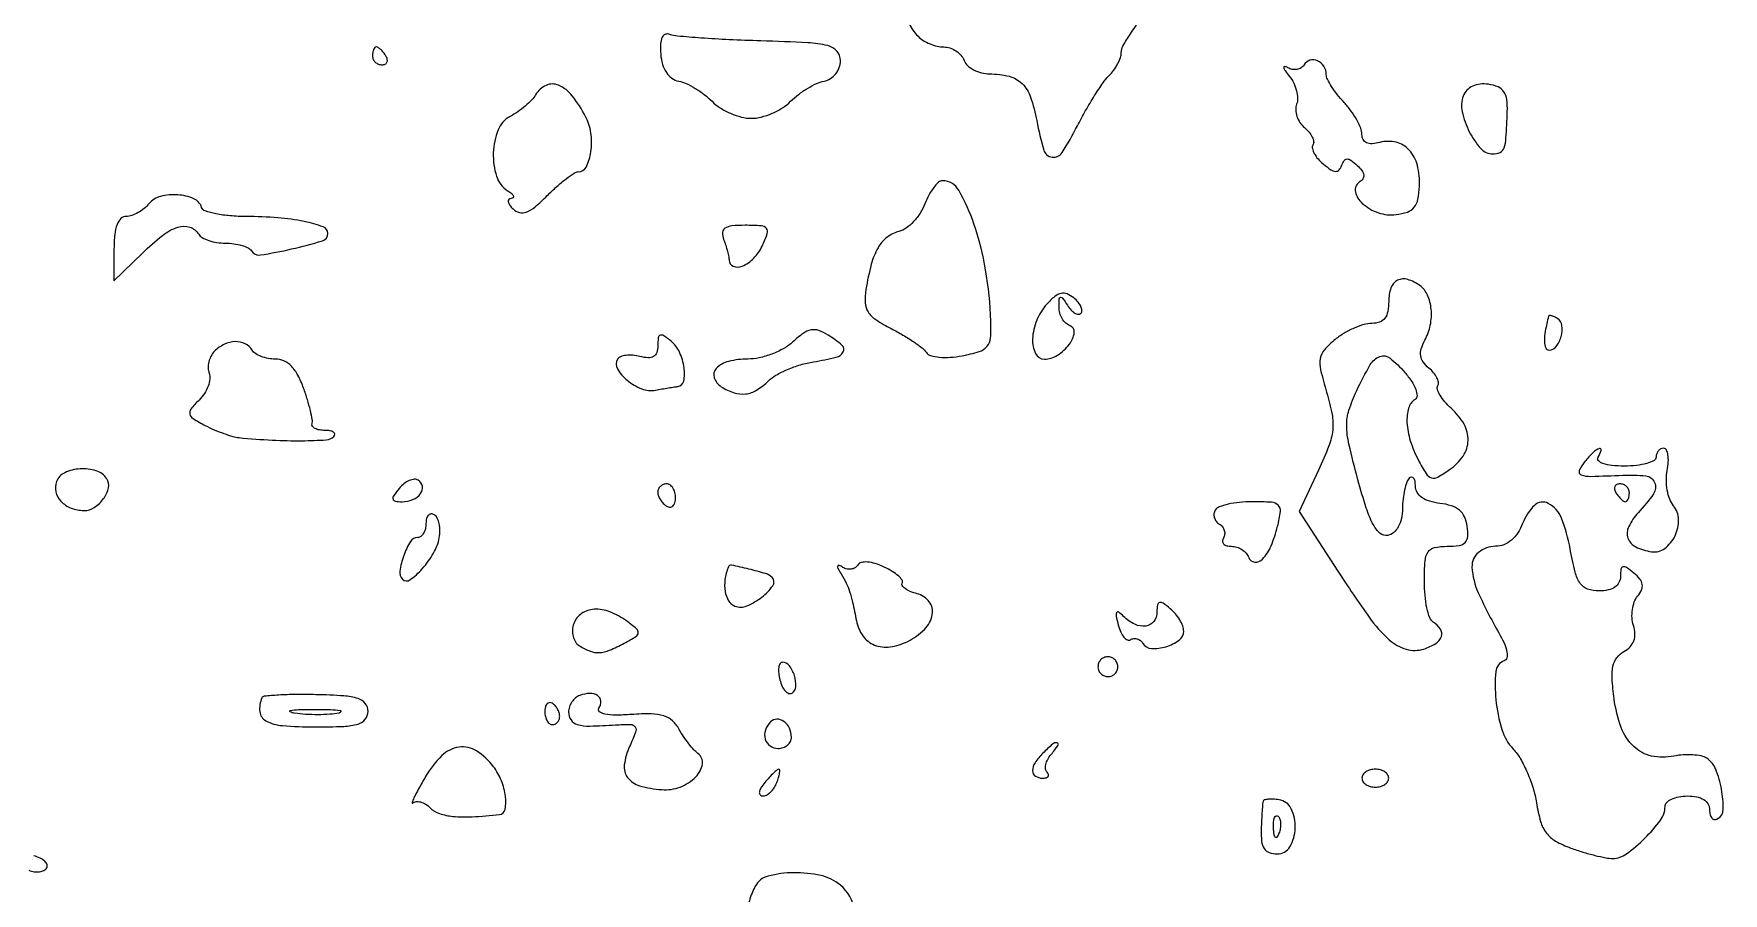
# Model space of a CAD drawing. Extents: x 0 to 5034, y 0 to 2560.
# Drawn here: x 3351 to 3540.5, y 1876.1 to 1972.5 of the extents above; entities that cross this region are included whole.
import ezdxf

# ---------------------------------------------------------------- set-up
doc = ezdxf.new("R2010")
doc.units = 0

msp = doc.modelspace()

# ---------------------------------------------------------------- linework, layer by layer
for points in [[(3449.163655, 1973.636474, 0.080383), (3450.2, 1972.2, 0.059128), (3450.783294, 1971.74046, 0.039012), (3451.544822, 1971.3525, 0.039024), (3452.356964, 1971.087698, 0.059364), (3453.093011, 1971, -0.080708), (3453.783244, 1970.887856, -0.065612), (3454.457784, 1970.559375, -0.066547), (3455.015075, 1970.073441, -0.088829), (3455.361626, 1969.5, 0.114584), (3455.750489, 1968.924938, 0.065188), (3456.438304, 1968.436127, 0.05976), (3457.303373, 1968.102305, 0.060623), (3458.218615, 1967.984687, -0.058533), (3460.422626, 1967.710778, -0.135728), (3461.86444, 1966.903561, -0.115515), (3462.82627, 1965.371442, -0.0363), (3463.52158, 1962.736663, 0.024259), (3464.307778, 1959.437714, 0.298604), (3465.243709, 1958.63653, 0.291023), (3466.373484, 1959.166705, 0.023475), (3468.07754, 1962.151992, -0.011368), (3469.003871, 1963.870102, -0.011438), (3470.005547, 1965.54081, -0.011312), (3470.943928, 1966.955774, -0.044326), (3471.615883, 1967.75874, 0.039932), (3472.145555, 1968.380518, 0.035446), (3472.593416, 1969.103041, 0.037181), (3472.90231, 1969.814328, 0.08404), (3473, 1970.39143, -0.129931), (3473.186663, 1971.097621, -0.015893), (3474.028125, 1972.474367, -0.017961), (3475.159704, 1974.071838, -0.01393)], [(3350.43073, 1878.664955, 0.057281), (3351.045104, 1878.506789, 0.067003), (3351.64677, 1878.504544, 0.078206), (3352.144981, 1878.65114, 0.144738), (3352.456728, 1878.929984, 0.227853), (3352.495062, 1879.291931, 0.120422), (3352.241114, 1879.677661, 0.078606), (3351.714498, 1880.031779, 0.044861), (3350.991418, 1880.291993, -0.066896)]]:
    msp.add_lwpolyline(points, format="xyb")
for points in [[(3421.334756, 1970.203712, 0.050265), (3421.541389, 1969.049552, 0.077952), (3421.965322, 1968.132916, 0.092502), (3422.583881, 1967.499154, 0.106097), (3423.36135, 1967.168927, -0.061005), (3424.194725, 1966.900031, -0.027704), (3425.207744, 1966.360525, -0.026929), (3426.226282, 1965.665793, -0.03325), (3427.090813, 1964.909187, 0.055524), (3428.005037, 1964.178223, 0.038745), (3429.173551, 1963.560824, 0.039127), (3430.403317, 1963.139029, 0.063134), (3431.5, 1963, 0.063134), (3432.596683, 1963.139029, 0.039127), (3433.826449, 1963.560824, 0.038745), (3434.994963, 1964.178223, 0.055524), (3435.909187, 1964.909187, -0.033581), (3436.775211, 1965.66609, -0.027013), (3437.798289, 1966.361687, -0.027774), (3438.81782, 1966.902309, -0.060518), (3439.659187, 1967.172882, 0.09352), (3440.373284, 1967.455415, 0.083489), (3440.968301, 1967.987736, 0.082246), (3441.363256, 1968.693422, 0.086746), (3441.5, 1969.475676, 0.18321), (3441.10046, 1970.529466, 0.152235), (3440.06814, 1971.15368, 0.048331), (3437.855947, 1971.476966, 0.004914), (3432.548105, 1971.682466, -0.004527), (3429.029192, 1971.81598, -0.006191), (3425.863375, 1972.004122, -0.004168), (3423.218225, 1972.216391, -0.069611), (3422.362324, 1972.414458, 0.178694), (3421.851994, 1972.420966, 0.201356), (3421.491174, 1972.092628, 0.098962), (3421.31382, 1971.360982, 0.02932)], [(3389, 1970, 0.105053), (3389.081062, 1969.618444, 0.099167), (3389.311086, 1969.29375, 0.09642), (3389.654762, 1969.076123, 0.093332), (3390.059017, 1969, 0.108972), (3390.413961, 1969.078288, 0.182303), (3390.6254, 1969.29375, 0.161196), (3390.656512, 1969.6179, 0.082592), (3390.5, 1970, 0.029505), (3390.231006, 1970.382774, 0.035638), (3389.933975, 1970.70625, 0.038439), (3389.65171, 1970.934461, 0.151918), (3389.440983, 1971, 0.210953), (3389.272352, 1970.92554, 0.081139), (3389.129539, 1970.70625, 0.061769), (3389.032345, 1970.382849, 0.042167)], [(3493.5, 1969, -0.112212), (3493.165976, 1968.660361, -0.098768), (3492.702384, 1968.478764, -0.093009), (3492.180216, 1968.483482, -0.086649), (3491.680902, 1968.675647, 0.080101), (3491.330103, 1968.815918, 0.538408), (3491.219028, 1968.708799, 0.109185), (3491.37215, 1968.348421, 0.015534), (3491.861876, 1967.704693, -0.055905), (3492.341772, 1966.955539, -0.05107), (3492.661423, 1966.095853, -0.054479), (3492.783587, 1965.259715, -0.101), (3492.671317, 1964.585848, 0.10266), (3492.567006, 1963.946816, 0.070003), (3492.701089, 1963.220604, 0.066403), (3493.043316, 1962.521034, 0.072752), (3493.54843, 1961.959806, -0.046045), (3494.060177, 1961.448723, -0.060576), (3494.417643, 1960.894715, -0.074567), (3494.577577, 1960.383414, -0.178839), (3494.5, 1960, 0.198621), (3494.435721, 1959.605297, 0.068), (3494.647588, 1959.053325, 0.054828), (3495.076523, 1958.442002, 0.03986), (3495.673632, 1957.863307, 0.025534), (3496.513934, 1957.238964, 0.130462), (3497.059767, 1957.052924, 0.235956), (3497.446875, 1957.214045, 0.097362), (3497.736189, 1957.720704, -0.066764), (3498.005642, 1958.267221, -0.249865), (3498.332443, 1958.441408, -0.16136), (3498.7715, 1958.295927, -0.02701), (3499.462903, 1957.720704, -0.043987), (3499.994945, 1957.132068, -0.130897), (3500.198264, 1956.632774, -0.183133), (3500.094933, 1956.202823, -0.103574), (3499.703637, 1955.826215, 0.318355), (3499.263284, 1954.768544, 0.158345), (3500.04237, 1953.456924, 0.098063), (3501.8515, 1952.408494, 0.112772), (3503.832689, 1952.199442, 0.054033), (3505.092604, 1952.491025, 0.137589), (3505.855334, 1953.022805, 0.12314), (3506.279602, 1953.916016, 0.03917), (3506.457411, 1955.389445, 0.071725), (3506.220281, 1957.719802, 0.123385), (3505.307, 1959.431446, 0.149552), (3503.839583, 1960.30752, 0.124918), (3502.017591, 1960.294349, -0.046948), (3501.137527, 1960.150563, -0.122584), (3500.510838, 1960.2619, -0.172589), (3500.137292, 1960.618068, -0.117384), (3500, 1961.194807, 0.096229), (3499.864986, 1961.889835, 0.031598), (3499.4125, 1962.833989, 0.030133), (3498.765411, 1963.842801, 0.02987), (3498, 1964.769625, -0.020909), (3497.234377, 1965.663601, -0.024441), (3496.5875, 1966.574462, -0.024464), (3496.123057, 1967.386125, -0.118251), (3496, 1967.89917, 0.140121), (3495.733873, 1968.830154, 0.150918), (3495.021534, 1969.447852, 0.17542), (3494.167118, 1969.505595, 0.186466)], [(3407.29969, 1965.645985, -0.057607), (3406.84805, 1965.050115, -0.025556), (3406.129242, 1964.372323, -0.024885), (3405.286184, 1963.724513, -0.030692), (3404.438155, 1963.211498, 0.180341), (3403.089574, 1961.708391, 0.085461), (3402.554758, 1959.122054, 0.085143), (3402.91532, 1956.496466, 0.176687), (3404.159746, 1954.88011, -0.030083), (3404.615881, 1954.550969, -0.115934), (3404.827238, 1954.275663, -0.344181), (3404.784128, 1954.098778, -0.164629), (3404.55, 1954.015313, 0.198517), (3404.296238, 1953.905606, 0.242891), (3404.222216, 1953.661345, 0.111404), (3404.384406, 1953.282176, 0.039848), (3404.768182, 1952.831818, 0.137363), (3405.477918, 1952.432599, 0.154227), (3406.257375, 1952.484648, 0.082945), (3407.230498, 1953.065628, 0.020417), (3408.604545, 1954.331818, -0.013826), (3409.684555, 1955.353698, -0.018456), (3410.722847, 1956.216222, -0.015861), (3411.619918, 1956.862849, -0.149306), (3412.068976, 1957, 0.285018), (3412.99052, 1957.571761, 0.081754), (3413.504276, 1959.250251, 0.067965), (3413.500392, 1961.363287, 0.087035), (3412.905695, 1963.212227, 0.045435), (3411.40351, 1965.527048, 0.124329), (3409.870742, 1966.709214, 0.211823), (3408.472261, 1966.698174, 0.154191)], [(3511.362653, 1965.502676, 0.148007), (3511.234883, 1963.744075, 0.06234), (3512.04655, 1961.491682, 0.06384), (3513.334802, 1959.600126, 0.214552), (3514.66898, 1959, 0.10897), (3515.49272, 1959.181683, 0.204045), (3515.941881, 1959.679495, 0.068128), (3516.159424, 1960.778276, 0.005407), (3516.30396, 1963.75, 0.040016), (3516.246215, 1965.117442, 0.120253), (3515.918041, 1965.985235, 0.142261), (3515.266682, 1966.519837, 0.065263), (3514.199489, 1966.820137, 0.062568), (3513.252287, 1966.838123, 0.082383), (3512.420892, 1966.607687, 0.091807), (3511.77497, 1966.148626, 0.101196)], [(3450.963209, 1953.403232, -0.051943), (3450.443439, 1952.372636, -0.045644), (3449.702293, 1951.421868, -0.048175), (3448.863941, 1950.684848, -0.092541), (3448.057134, 1950.30469, 0.102583), (3446.710691, 1949.637213, 0.097318), (3445.710729, 1948.478741, 0.065571), (3444.959218, 1946.635373, 0.02232), (3444.350881, 1943.802455, 0.054437), (3444.26488, 1942.324612, 0.131957), (3444.598814, 1941.292937, 0.104122), (3445.467571, 1940.419888, 0.026709), (3447.198224, 1939.412922, -0.014502), (3448.509247, 1938.692348, -0.01656), (3449.718249, 1937.926468, -0.015867), (3450.695501, 1937.214653, -0.084289), (3451.140495, 1936.728633, 0.184424), (3451.609525, 1936.384593, 0.044453), (3452.574569, 1936.209713, 0.039485), (3453.799641, 1936.195633, 0.029467), (3455.140495, 1936.36596, 0.027297), (3457.052683, 1936.833596, 0.146493), (3457.936616, 1937.419496, 0.153595), (3458.330856, 1938.37933, 0.030919), (3458.374031, 1940.247794, 0.032057), (3457.780786, 1945.99799, 0.041172), (3456.46996, 1951.148873, 0.045772), (3454.761428, 1954.944382, 0.270401), (3452.952196, 1956, 0.184949), (3452.500171, 1955.826875, 0.046443), (3451.954731, 1955.237199, 0.04111), (3451.414691, 1954.397354, 0.0315)], [(3363.942041, 1953.430164, -0.050319), (3363.386115, 1952.88293, -0.042086), (3362.699114, 1952.420111, -0.043913), (3361.991258, 1952.103193, -0.083488), (3361.377555, 1952, 0.195462), (3360.781702, 1951.757813, 0.109165), (3360.34517, 1951.093283, 0.065737), (3360.080754, 1949.976357, 0.025298), (3360, 1948.381343), (3360, 1944.762685), (3363.189838, 1947.881343, -0.026269), (3365.439793, 1949.861042, -0.086499), (3367.171799, 1950.799376, -0.163348), (3368.491862, 1950.799495, -0.175127), (3369.5, 1950, 0.128561), (3369.903211, 1949.615613, 0.04604), (3370.636189, 1949.29375, 0.041947), (3371.542916, 1949.073871, 0.038534), (3372.5, 1949, -0.033561), (3373.451096, 1948.936088, -0.038693), (3374.339705, 1948.745254, -0.042303), (3375.050373, 1948.466792, -0.140724), (3375.417938, 1948.132779, 0.301818), (3376.421368, 1947.671403, 0.017238), (3379.930117, 1948.345287, 0.016989), (3383.3803, 1949.256445, 0.331008), (3384, 1950.08996, 0.317551), (3383.477547, 1950.829637, 0.034233), (3381.344257, 1951.425649, 0.031673), (3378.39486, 1951.843316, 0.018608), (3374.833333, 1951.986345, -0.020243), (3373.021103, 1952.065057, -0.029485), (3371.438613, 1952.292649, -0.029228), (3370.225485, 1952.61567, -0.236881), (3369.830031, 1953.009908, 0.212576), (3368.942375, 1953.980753, 0.085195), (3367.155591, 1954.420347, 0.080862), (3365.230167, 1954.246359, 0.157939)], [(3428.393011, 1949.418213, -0.014129), (3428.625361, 1948.757487, -0.01385), (3428.821697, 1948.080309, -0.013866), (3428.960807, 1947.47741, -0.0498), (3429, 1947.084879, 0.310393), (3429.468306, 1946.403183, 0.194886), (3430.473751, 1946.42129, 0.098918), (3431.764299, 1947.304486, 0.083321), (3432.710673, 1948.666667, 0.02418), (3433.290938, 1950.068001, 0.263519), (3433.190769, 1950.647758, 0.20855), (3432.612562, 1950.943784, 0.015494), (3430.798926, 1951, 0.022363), (3429.299773, 1950.932917, 0.123666), (3428.543248, 1950.669115, 0.24172), (3428.267491, 1950.181698, 0.102083)], [(3503, 1942.5, -0.045097), (3502.895365, 1941.342238, -0.117249), (3502.561078, 1940.580825, -0.146045), (3501.974466, 1940.149851, -0.086108), (3501.110784, 1940, 0.071209), (3500.229446, 1939.873842, 0.031888), (3499.126397, 1939.473558, 0.030758), (3497.994501, 1938.8938, 0.036467), (3497.008367, 1938.207858, 0.041019), (3495.784711, 1937.038643, 0.141944), (3495.318637, 1936.059205, 0.099058), (3495.36378, 1934.781889, 0.014575), (3496.037123, 1932.270432, -0.025221), (3496.643906, 1929.798031, -0.073919), (3496.718529, 1928.050062, -0.066247), (3496.283609, 1926.251059, -0.017477), (3495.116184, 1923.523784), (3492.953288, 1918.922421), (3497.305084, 1912.211211, 0.01037), (3500.799628, 1907.059323, 0.054729), (3503.063308, 1904.509928, 0.114842), (3504.963111, 1903.455575, 0.14738), (3506.952012, 1903.484769, 0.061824), (3508.276416, 1904.093488, 0.172166), (3508.907125, 1904.880661, 0.233058), (3508.803124, 1905.718903, 0.109394), (3508, 1906.5, -0.17067), (3507.612194, 1906.98041, -0.031293), (3507.29375, 1908.09415, -0.030444), (3507.07325, 1909.50479, -0.023552), (3507, 1911.059017, -0.016564), (3507.076145, 1913.356897, -0.128586), (3507.413002, 1914.366569, -0.200573), (3508.131047, 1914.854778, -0.050349), (3509.569551, 1915, 0.03591), (3510.893075, 1915.095178, 0.161847), (3511.576922, 1915.43782, 0.18449), (3511.869085, 1916.091139, 0.049221), (3511.819551, 1917.25, 0.072404), (3511.510665, 1918.301831, 0.11152), (3510.937353, 1919.052378, 0.098515), (3510.039515, 1919.542832, 0.047288), (3508.75, 1919.816422, -0.044273), (3507.597032, 1920.0538, -0.079455), (3506.729055, 1920.4732, -0.104677), (3506.19211, 1921.045527, -0.137079), (3506, 1921.733089, 0.042676), (3505.951511, 1922.300161, 0.124527), (3505.793123, 1922.656385, 0.256562), (3505.561389, 1922.755003, 0.173062), (3505.295739, 1922.629073, 0.115335), (3505.020393, 1922.185705, 0.027225), (3504.784919, 1921.340315, 0.026609), (3504.615028, 1920.31377, 0.023462), (3504.545739, 1919.230773, -0.047554), (3504.419013, 1918.104155, -0.072995), (3504.080346, 1917.184327, -0.090489), (3503.56276, 1916.542965, -0.130286), (3502.909931, 1916.225843, -0.229562), (3502.057064, 1916.451099, -0.09195), (3501.280028, 1917.416157, -0.046157), (3500.488275, 1919.277124, -0.011414), (3499.547833, 1922.461359, -0.008786), (3498.544277, 1926.445067, -0.054025), (3498.288654, 1928.542747, -0.080963), (3498.545548, 1930.262791, -0.033321), (3499.414661, 1932.461405, -0.019033), (3500.935305, 1935.374268, -0.174279), (3502.004798, 1936.287068, -0.26589), (3503.147123, 1936.104676, -0.044282), (3504.811641, 1934.501622, -0.032206), (3505.562023, 1933.517223, -0.055914), (3506.031718, 1932.604374, -0.080788), (3506.179203, 1931.885206, -0.270918), (3505.96232, 1931.476713, 0.18775), (3505.231625, 1930.507595, 0.082558), (3505.052161, 1928.884511, 0.063473), (3505.426134, 1926.845548, 0.042627), (3506.335309, 1924.654803, 0.020624), (3507.195576, 1923.151694, 0.18101), (3507.795024, 1922.694486, 0.202262), (3508.510389, 1922.770375, 0.026552), (3509.835309, 1923.5972, 0.090792), (3511.345787, 1925.128059, 0.143538), (3511.908641, 1926.87029, 0.137038), (3511.451122, 1928.699994, 0.079624), (3510.023581, 1930.478659, -0.030779), (3509.300702, 1931.218662, -0.043977), (3508.764449, 1931.96309, -0.05214), (3508.466084, 1932.609945, -0.22403), (3508.512571, 1933.02034, 0.186079), (3508.583452, 1933.397797, 0.072163), (3508.410047, 1933.910058, 0.058375), (3508.037521, 1934.469947, 0.043617), (3507.510003, 1934.991698, -0.062708), (3506.870577, 1935.674205, -0.121908), (3506.591889, 1936.362049, -0.111557), (3506.65437, 1937.14272, -0.04737), (3507.062252, 1938.116319, 0.072709), (3507.67089, 1939.803391, 0.073308), (3507.768701, 1941.589235, 0.081198), (3507.360842, 1943.16238, 0.131106), (3506.5, 1944.234687, 0.08355), (3505.132349, 1944.92411, 0.192409), (3504.003779, 1944.833667, 0.194714), (3503.257368, 1943.992935, 0.085564)], [(3464.651792, 1942.167728, 0.087091), (3463.510312, 1940.354383, 0.086123), (3463.048783, 1938.253572, 0.122752), (3463.377279, 1936.631778, 0.28936), (3464.377555, 1936, 0.144004), (3465.842001, 1936.430703, 0.086348), (3467.185797, 1937.668477, 0.128987), (3467.730814, 1938.966175, 0.361405), (3467.25, 1939.745955, -0.107792), (3466.773281, 1940.031336, -0.070737), (3466.371686, 1940.532666, -0.066169), (3466.102948, 1941.164759, -0.069874), (3466.015313, 1941.833333, -0.012425), (3466.046784, 1942.757611, -0.339152), (3466.196585, 1942.930895, -0.300431), (3466.42251, 1942.840735, -0.010867), (3466.96094, 1942.02896, 0.044429), (3467.359454, 1941.507686, 0.073916), (3467.78792, 1941.159984, 0.108439), (3468.176294, 1941.032091, 0.225585), (3468.469793, 1941.13646, 0.215696), (3468.585811, 1941.444206, 0.092409), (3468.475251, 1941.879625, 0.067449), (3468.159058, 1942.375493, 0.04396), (3467.675958, 1942.853968, 0.075123), (3466.922552, 1943.308412, 0.155213), (3466.244492, 1943.366069, 0.118546), (3465.533709, 1943.014681, 0.035042)], [(3520.923489, 1940.809017, 0.016663), (3520.569889, 1939.145076, 0.047861), (3520.475124, 1937.969263, 0.088289), (3520.614012, 1937.252307, 0.310247), (3520.981495, 1937, 0.233759), (3521.784685, 1937.39721, 0.095942), (3522.340063, 1938.515478, 0.095519), (3522.439157, 1939.764074, 0.230444), (3521.956326, 1940.526992, 0.025609), (3521.584083, 1940.731495, 0.046182), (3521.258446, 1940.853642, 0.066853), (3521.021062, 1940.885414, 0.344656)], [(3436.160147, 1937.934573, -0.059186), (3435.147551, 1937.193494, -0.0371), (3433.817408, 1936.568281, -0.03688), (3432.394905, 1936.141466, -0.054497), (3431.10083, 1936, 0.059742), (3428.950095, 1935.7421, 0.142467), (3427.568172, 1934.947715, 0.278241), (3427.333346, 1933.913633, 0.17339), (3428.121885, 1932.903509, 0.061825), (3429.569841, 1932.219862, 0.110742), (3430.872789, 1932.093025, 0.108398), (3432.124139, 1932.534968, 0.05755), (3433.418356, 1933.561213, -0.068597), (3434.262638, 1934.200935, -0.028425), (3435.552088, 1934.831148, -0.027466), (3437.03136, 1935.359172, -0.031775), (3438.489784, 1935.692055, 0.018361), (3441.02471, 1936.199563, 0.212991), (3441.809221, 1936.800947, 0.353803), (3441.669418, 1937.556119, 0.037362), (3440.118334, 1938.694026, 0.055309), (3439.060132, 1939.202252, 0.132467), (3438.198872, 1939.26596, 0.109385), (3437.318087, 1938.885791, 0.031173)], [(3371.278145, 1936.878145, 0.075405), (3370.887895, 1936.34835, 0.061415), (3370.638286, 1935.688554, 0.062806), (3370.560278, 1935.004522, 0.088861), (3370.675272, 1934.403844, -0.122208), (3370.754256, 1933.765975, -0.059892), (3370.558673, 1932.965548, -0.054124), (3370.140067, 1932.136203, -0.052503), (3369.549555, 1931.406698, 0.026168), (3368.638018, 1930.394406, 0.234017), (3368.51064, 1929.827416, 0.197464), (3368.877862, 1929.322365, 0.018408), (3370.245485, 1928.547666, 0.01799), (3371.248492, 1928.072277, 0.015824), (3372.326531, 1927.647957, 0.016099), (3373.323762, 1927.327263, 0.045261), (3374.043057, 1927.19006, 0.01145), (3377.758101, 1926.910446, 0.01608), (3381.082482, 1926.843728, 0.011795), (3383.812356, 1926.941166, 0.183554), (3384.651661, 1927.318327, 0.195933), (3384.759685, 1927.574948, 0.249197), (3384.643509, 1927.799759, 0.112477), (3384.260998, 1927.953144, 0.039358), (3383.666667, 1928, -0.043661), (3383.043922, 1928.054483, -0.075917), (3382.553515, 1928.220313, -0.115809), (3382.267994, 1928.464839, -0.232673), (3382.217639, 1928.75, 0.115727), (3382.241772, 1929.213681, 0.013569), (3382.028946, 1930.234375, 0.015681), (3381.700109, 1931.450602, 0.012236), (3381.269659, 1932.75, 0.035977), (3380.633847, 1934.188085, 0.070851), (3379.899385, 1935.19611, 0.091853), (3379.059472, 1935.791259, 0.108744), (3378.111037, 1936, -0.045718), (3377.302819, 1936.074055, -0.045785), (3376.521931, 1936.29375, -0.049806), (3375.879358, 1936.616354, -0.113586), (3375.5, 1937, 0.141339), (3374.706578, 1937.719249, 0.121706), (3373.603096, 1937.958333, 0.105241), (3372.382923, 1937.661592, 0.084481)], [(3421, 1937.505813, -0.074727), (3420.884126, 1936.734822, -0.183474), (3420.537782, 1936.289726, -0.153415), (3419.93218, 1936.140136, -0.048409), (3419.000996, 1936.289489, 0.042113), (3418.1984, 1936.428584, 0.051922), (3417.439332, 1936.416191, 0.060817), (3416.830223, 1936.266125, 0.165018), (3416.491805, 1935.98674, 0.278597), (3416.480778, 1934.901504, 0.087998), (3417.580507, 1933.618933, 0.076968), (3419.215203, 1932.654931, 0.142954), (3420.735128, 1932.50979, -0.003242), (3421.465821, 1932.644488, -0.003193), (3422.201881, 1932.770404, -0.003138), (3422.848186, 1932.87256, -0.012207), (3423.25, 1932.923489, 0.32771), (3423.912589, 1933.522476, 0.087494), (3423.954668, 1935.032191, 0.070667), (3423.439327, 1936.773246, 0.112773), (3422.5, 1938, 0.022049), (3421.686002, 1938.617053, 0.234883), (3421.286673, 1938.674607, 0.289982), (3421.054864, 1938.392626, 0.030904)], [(3525, 1924.5, 0.069425), (3524.386579, 1923.50862, 0.435435), (3524.59614, 1923.020981, 0.092967), (3525.678408, 1922.84837, 0.004739), (3529.25, 1922.979577, -0.039942), (3531.851511, 1922.892017, -0.272718), (3532.8356, 1922.150143, -0.254839), (3532.699692, 1920.881468, -0.036078), (3530.994483, 1918.763703, 0.073355), (3529.92556, 1917.213192, 0.199946), (3529.844021, 1915.909077, 0.201514), (3530.711448, 1914.939688, 0.074493), (3532.501162, 1914.39695, 0.199614), (3533.970755, 1914.76957, 0.121884), (3535.121175, 1916.175273, 0.115412), (3535.521086, 1918.020039, 0.170729), (3534.951718, 1919.558176, -0.084914), (3534.531159, 1920.287104, -0.044002), (3534.254058, 1921.30441, -0.042073), (3534.148082, 1922.429795, -0.049711), (3534.243652, 1923.494254, 0.031626), (3534.364967, 1924.454636, 0.05351), (3534.328934, 1925.263937, 0.076186), (3534.155968, 1925.816254, 0.286263), (3533.861328, 1926, 0.11535), (3533.532778, 1925.923181, 0.100434), (3533.253015, 1925.70625, 0.093418), (3533.065246, 1925.381878, 0.084813), (3533, 1925, -0.280045), (3532.76549, 1924.614137, -0.051215), (3531.954539, 1924.29375, -0.04194), (3530.804739, 1924.07252, -0.02657), (3529.440983, 1924, -0.023007), (3528.033693, 1924.06479, -0.059005), (3527.038303, 1924.276831, -0.125298), (3526.538053, 1924.602477, -0.336396), (3526.5, 1925, 0.068825), (3526.836402, 1925.761173, 0.603261), (3526.630686, 1925.95822, 0.11552), (3525.951276, 1925.540013, 0.024075)], [(3353.546935, 1922.261714, 0.15204), (3353.472735, 1921.115386, 0.131264), (3354.051188, 1920.051907, 0.111311), (3355.18267, 1919.294507, 0.088881), (3356.627555, 1919.015313, 0.149316), (3357.791323, 1919.353568, 0.09224), (3358.829159, 1920.346444, 0.099865), (3359.383505, 1921.572904, 0.209126), (3359.192798, 1922.581514, 0.167451), (3358.01226, 1923.460092, 0.091391), (3356.20051, 1923.689022, 0.094539), (3354.478749, 1923.258359, 0.195114)], [(3391.990862, 1921.48899, 0.020503), (3391.380863, 1920.689439, 0.209835), (3391.301216, 1920.290494, 0.309419), (3391.547214, 1920.059463, 0.038489), (3392.318538, 1920, 0.097687), (3393.53132, 1920.239229, 0.13552), (3394.402845, 1920.914106, 0.207611), (3394.597001, 1921.73197, 0.213376), (3394.129619, 1922.419891, 0.16352), (3393.692105, 1922.522056, 0.079103), (3393.128869, 1922.37665, 0.065296), (3392.530512, 1922.01722, 0.05173)], [(3421, 1921.059017, 0.089642), (3421.073302, 1920.653442, 0.053229), (3421.29375, 1920.2129, 0.051032), (3421.617485, 1919.806203, 0.06081), (3422, 1919.5, 0.139169), (3422.379648, 1919.392057, 0.191142), (3422.70625, 1919.521475, 0.138808), (3422.926733, 1919.889346, 0.066118), (3423, 1920.440983, 0.062283), (3422.925455, 1921.037096, 0.080552), (3422.70625, 1921.542039, 0.097988), (3422.381379, 1921.879982, 0.153634), (3422, 1922, 0.092995), (3421.618268, 1921.928382, 0.096318), (3421.29375, 1921.723586, 0.099231), (3421.076556, 1921.418051, 0.105429)], [(3528.5, 1921, 0.029505), (3528.768994, 1920.617226, 0.035638), (3529.066025, 1920.29375, 0.038439), (3529.34829, 1920.065539, 0.151918), (3529.559017, 1920, 0.210953), (3529.727648, 1920.07446, 0.081139), (3529.870461, 1920.29375, 0.061769), (3529.967655, 1920.617151, 0.042167), (3530, 1921, 0.105053), (3529.918938, 1921.381556, 0.099167), (3529.688914, 1921.70625, 0.09642), (3529.345238, 1921.923877, 0.093332), (3528.940983, 1922, 0.108972), (3528.586039, 1921.921712, 0.182303), (3528.3746, 1921.70625, 0.161196), (3528.343488, 1921.3821, 0.082592)], [(3483.542705, 1919.069098, 0.110145), (3483.402413, 1918.665018, 0.099917), (3483.439712, 1918.224179, 0.094986), (3483.649431, 1917.814355, 0.088941), (3484, 1917.5, -0.088941), (3484.350569, 1917.185645, -0.094986), (3484.560288, 1916.775821, -0.099917), (3484.597587, 1916.334982, -0.110145), (3484.457295, 1915.930902, 0.142408), (3484.359261, 1915.57759, 0.191404), (3484.484451, 1915.273452, 0.136653), (3484.83462, 1915.068069, 0.064798), (3485.35765, 1915, -0.077664), (3485.956029, 1914.90649, -0.066033), (3486.534487, 1914.632812, -0.067934), (3487.006155, 1914.227856, -0.093836), (3487.291667, 1913.75, 0.289589), (3487.969423, 1913.228757, 0.232792), (3488.845931, 1913.564291, 0.087132), (3489.805178, 1915.047963, 0.039517), (3490.537645, 1917.25, 0.027813), (3490.851305, 1918.912142, 0.238813), (3490.608121, 1919.604142, 0.178034), (3489.849525, 1919.935327, 0.014816), (3487.667425, 1920, 0.024332), (3486.266296, 1919.931775, 0.031175), (3484.991665, 1919.726548, 0.032333), (3483.98496, 1919.429844, 0.168047)], [(3518.027664, 1917.572763, -0.053302), (3517.481153, 1916.496413, -0.072928), (3516.763853, 1915.681748, -0.082186), (3515.917989, 1915.175554, -0.094092), (3514.993366, 1915, 0.173056), (3513.07296, 1914.314804, 0.238717), (3512.344364, 1912.668702, 0.096149), (3513.081136, 1909.705163, 0.020871), (3515.513471, 1905, -0.030772), (3516.012842, 1903.985274, -0.059035), (3516.261338, 1903.114121, -0.090806), (3516.247954, 1902.482254, -0.265398), (3515.970532, 1902.166667, 0.294689), (3515.012301, 1900.949211, 0.048767), (3515.024204, 1897.816439, 0.049076), (3515.701357, 1894.464394, 0.113641), (3516.977662, 1892.254352, -0.057766), (3517.781012, 1891.163164, -0.0279), (3518.557655, 1889.609042, -0.027225), (3519.195332, 1887.87938, -0.035067), (3519.579219, 1886.229955, 0.03012), (3520.044841, 1884.135811, 0.092772), (3520.691593, 1882.843516, 0.10247), (3521.721765, 1881.944472, 0.041607), (3523.422555, 1881.164165, 0.013289), (3524.765508, 1880.718531, 0.013052), (3526.138287, 1880.341973, 0.013038), (3527.357891, 1880.07495, 0.047402), (3528.146684, 1880, 0.159143), (3529.67015, 1880.497498, 0.037715), (3531.729357, 1882.255566, 0.037663), (3533.500186, 1884.301524, 0.160905), (3534, 1885.814451, -0.199418), (3534.188143, 1886.267422, -0.085366), (3534.734375, 1886.651745, -0.065366), (3535.543073, 1886.912814, -0.045461), (3536.5, 1887, -0.046667), (3537.564012, 1886.900474, -0.093033), (3538.349106, 1886.594098, -0.12462), (3538.826398, 1886.097164, -0.130045), (3539, 1885.440983, 0.060675), (3539.067655, 1884.885509, 0.129561), (3539.273431, 1884.508917, 0.191517), (3539.577876, 1884.367604, 0.153615), (3539.930829, 1884.45725, 0.255538), (3540.526006, 1885.504375, 0.049518), (3540.340285, 1887.751201, 0.049909), (3539.686484, 1890.014953, 0.155096), (3538.688971, 1891.226926, 0.092508), (3538.057572, 1891.486413, 0.03505), (3537.10917, 1891.615584, 0.033241), (3536.032394, 1891.614331, 0.034663), (3534.980543, 1891.469406, -0.105093), (3532.489264, 1891.477382, -0.139274), (3530.497591, 1892.538147, -0.113119), (3529.083947, 1894.698829, -0.055244), (3528.284962, 1897.912114, -0.017514), (3528.062574, 1900.166994, -0.067646), (3528.163247, 1901.566632, -0.111628), (3528.592687, 1902.504917, -0.102615), (3529.395124, 1903.201247, 0.075687), (3530.085337, 1903.738353, 0.102473), (3530.500105, 1904.40854, 0.098758), (3530.62342, 1905.20781, 0.065978), (3530.461213, 1906.122207, -0.06187), (3530.30272, 1906.975031, -0.050414), (3530.340424, 1907.903735, -0.05221), (3530.556458, 1908.765437, -0.085899), (3530.929713, 1909.415309, 0.066611), (3531.364075, 1910.108592, 0.147914), (3531.445911, 1910.72039, 0.131873), (3531.17513, 1911.321956, 0.048257), (3530.512331, 1911.989766, 0.02003), (3529.690709, 1912.617835, 0.215989), (3529.289633, 1912.693795, 0.306971), (3529.05767, 1912.438139, 0.035306), (3529, 1911.622445, -0.117828), (3528.835878, 1910.935666, -0.127081), (3528.381448, 1910.419583, -0.098972), (3527.630833, 1910.103348, -0.050401), (3526.60818, 1910, -0.081622), (3525.30887, 1910.213526, -0.162077), (3524.485571, 1910.835672, -0.090478), (3523.913832, 1912.109618, -0.015172), (3523.3508, 1914.737726, 0.048461), (3522.375746, 1918.160136, 0.17862), (3520.903777, 1919.811886, 0.325877), (3519.355969, 1919.592703, 0.109624)], [(3395, 1917.559017, -0.057899), (3394.930721, 1916.96274, -0.077093), (3394.726045, 1916.457961, -0.095911), (3394.42314, 1916.119716, -0.163747), (3394.067388, 1916, 0.263198), (3393.266315, 1915.546932, 0.048217), (3392.505934, 1913.95248, 0.048143), (3392.061052, 1912.2276, 0.239848), (3392.361075, 1911.305592, 0.368315), (3393.205901, 1911.238197, 0.054761), (3394.57518, 1912.477469, 0.0503), (3395.851588, 1914.245615, 0.08382), (3396.492609, 1915.961619, 0.047251), (3396.570142, 1916.768285, 0.053356), (3396.488437, 1917.541912, 0.060791), (3396.270502, 1918.171459, 0.141566), (3395.938533, 1918.537989, 0.151885), (3395.582609, 1918.629671, 0.191575), (3395.275694, 1918.489684, 0.130619), (3395.068273, 1918.11407, 0.061271)], [(3428.923489, 1912.692582, 0.058461), (3428.543039, 1911.270338, 0.077679), (3428.557016, 1909.933584, 0.096739), (3428.94781, 1908.890229, 0.164749), (3429.656947, 1908.3014, 0.19261), (3430.986848, 1908.320223, 0.065314), (3432.692254, 1909.308383, 0.076401), (3433.907263, 1910.579859, 0.363778), (3433.825783, 1911.50755, 0.124166), (3433.105695, 1911.93756, 0.013522), (3431.226359, 1912.44601, 0.008659), (3429.27465, 1912.882168, 0.363661)], [(3443.431575, 1912.889286, -0.116987), (3443.130828, 1912.589195, -0.100547), (3442.710334, 1912.435241, -0.092908), (3442.23404, 1912.451791, -0.083583), (3441.776393, 1912.638197, 0.039923), (3441.340187, 1912.861848, 0.448741), (3441.184649, 1912.786783, 0.194424), (3441.213552, 1912.516463, 0.016825), (3441.567371, 1911.904508, -0.023181), (3442.146215, 1910.87334, -0.037349), (3442.529487, 1909.942242, -0.025439), (3442.855705, 1908.740016, -0.005552), (3443.28844, 1906.637613, 0.107393), (3444.011602, 1904.954717, 0.143599), (3445.311948, 1903.933529, 0.130391), (3447.060702, 1903.720609, 0.081261), (3449.045073, 1904.335152, 0.081449), (3450.918472, 1905.686866, 0.148283), (3451.796838, 1907.338378, 0.215452), (3451.45896, 1908.781213, 0.16666), (3450.098221, 1909.684566, -0.032717), (3449.331455, 1909.939675, -0.058577), (3448.750735, 1910.259659, -0.09044), (3448.431088, 1910.589459, -0.293777), (3448.425885, 1910.880079, 0.299523), (3448.416519, 1911.209019, 0.05815), (3448.001677, 1911.67569, 0.044706), (3447.311353, 1912.188169, 0.027085), (3446.41531, 1912.671986, 0.034044), (3445.404331, 1913.067455, 0.058094), (3444.51476, 1913.23739, 0.078721), (3443.830065, 1913.179452, 0.196389)], [(3477, 1907.622445, -0.164146), (3476.644772, 1906.56955, -0.200871), (3475.75248, 1906.054442, -0.145165), (3474.504576, 1906.257402, -0.084161), (3473.25595, 1907.14405, 0.033709), (3472.714528, 1907.617006, 0.448423), (3472.483778, 1907.572037, 0.187316), (3472.4229, 1907.206214, 0.012585), (3472.66964, 1906.155298, 0.040251), (3472.94254, 1905.374483, 0.0713), (3473.3036, 1904.797368, 0.110985), (3473.689407, 1904.505096, 0.250243), (3474.044592, 1904.527559, -0.11211), (3474.400089, 1904.64944, -0.100141), (3474.789213, 1904.613297, -0.094405), (3475.152219, 1904.424087, -0.087342), (3475.431898, 1904.110192, 0.246107), (3476.386403, 1903.545017, 0.086756), (3478.015171, 1903.743231, 0.085949), (3479.491413, 1904.485061, 0.23775), (3480, 1905.494187, 0.092499), (3479.893178, 1906.066672, 0.042638), (3479.559375, 1906.7504, 0.040286), (3479.073934, 1907.430485, 0.044434), (3478.5, 1908, 0.020633), (3477.689039, 1908.618371, 0.217533), (3477.28931, 1908.691858, 0.304492), (3477.057736, 1908.434686, 0.035496)], [(3411.573119, 1906.32995, 0.078664), (3411.424298, 1905.629679, 0.076557), (3411.496733, 1904.91077, 0.081093), (3411.773398, 1904.282939, 0.107533), (3412.21613, 1903.845262, 0.04944), (3413.421361, 1903.238171, 0.106573), (3414.442861, 1903.078066, 0.085102), (3415.584124, 1903.341279, 0.023737), (3417.245962, 1904.131635, 0.014277), (3418.555376, 1904.881266, 0.235555), (3418.814967, 1905.295667, 0.248262), (3418.633071, 1905.738507, 0.015752), (3417.489091, 1906.631635, 0.06483), (3415.633472, 1907.649932, 0.106239), (3413.870901, 1907.935699, 0.138604), (3412.463588, 1907.459307, 0.151783)], [(3434.70731, 1900.011247, 0.044796), (3434.967788, 1899.287141, 0.078506), (3435.322134, 1898.759669, 0.120306), (3435.708014, 1898.505135, 0.228144), (3436.070016, 1898.543272, 0.247429), (3436.496954, 1899.268431, 0.087903), (3436.338024, 1900.499754, 0.086621), (3435.762346, 1901.614968, 0.234528), (3434.986631, 1902, 0.269156), (3434.722, 1901.84642, 0.095176), (3434.574831, 1901.415804, 0.062812), (3434.565788, 1900.773473, 0.036115)], [(3470.552786, 1902.08541, 0.099038), (3470.401684, 1901.679226, 0.097945), (3470.417584, 1901.244476, 0.097945), (3470.597789, 1900.848514, 0.099038), (3470.91459, 1900.552786, 0.099038), (3471.320774, 1900.401684, 0.097945), (3471.755524, 1900.417584, 0.097945), (3472.151486, 1900.597789, 0.099038), (3472.447214, 1900.91459, 0.099038), (3472.598316, 1901.320774, 0.097945), (3472.582416, 1901.755524, 0.097945), (3472.402211, 1902.151486, 0.099038), (3472.08541, 1902.447214, 0.099038), (3471.679226, 1902.598316, 0.097945), (3471.244476, 1902.582416, 0.097945), (3470.848514, 1902.402211, 0.099038)], [(3376.588717, 1898, 0.130678), (3376.353142, 1896.462334, 0.244782), (3377.033098, 1895.442365, 0.106785), (3378.886364, 1894.889482, 0.019292), (3382.5, 1894.75, 0.009394), (3385.767619, 1894.811396, 0.061191), (3387.387212, 1895.07244, 0.154494), (3388.191033, 1895.609012, 0.170534), (3388.5, 1896.488549, 0.169471), (3388.193345, 1897.36731, 0.14831), (3387.389675, 1897.922835, 0.061595), (3385.789699, 1898.226083, 0.010235), (3382.653583, 1898.363549, 0.008081), (3380.396853, 1898.37974, 0.012722), (3378.460381, 1898.313043, 0.006732), (3376.860975, 1898.19554, 0.274631)], [(3408.333333, 1896.456011, 0.055286), (3408.395108, 1895.899039, 0.074868), (3408.578125, 1895.427703, 0.094314), (3408.848724, 1895.111542, 0.170324), (3409.166667, 1895, 0.112153), (3409.484563, 1895.072214, 0.100145), (3409.755208, 1895.276414, 0.094392), (3409.936779, 1895.581686, 0.087308), (3410, 1895.940983, 0.076861), (3409.938439, 1896.339084, 0.053298), (3409.755208, 1896.756842, 0.05288), (3409.485481, 1897.130304, 0.071639), (3409.166667, 1897.396994, 0.16277), (3408.850897, 1897.471218, 0.190804), (3408.578125, 1897.33303, 0.124167), (3408.393656, 1896.976727, 0.05773)], [(3412.25, 1898.281721, 0.091036), (3411.772182, 1898.00433, 0.068301), (3411.367188, 1897.548901, 0.067076), (3411.09356, 1896.991738, 0.080815), (3411, 1896.416667, 0.148969), (3411.271074, 1895.527023, 0.179696), (3411.975925, 1895.019903, 0.072669), (3413.395728, 1894.844388, 0.010987), (3416.263548, 1894.970825, -0.016729), (3417.960715, 1895.026135, -0.253363), (3418.461377, 1894.754466, -0.240488), (3418.522576, 1894.175644, -0.015214), (3417.840674, 1892.549662, 0.072789), (3417.248016, 1890.505602, 0.196879), (3417.617354, 1889.070566, 0.165824), (3418.961447, 1888.148163, 0.049299), (3421.449066, 1887.710198, 0.10996), (3423.516324, 1888.008452, 0.106704), (3425.287561, 1889.156116, 0.161432), (3426.004031, 1890.590802, 0.279134), (3425.5, 1891.778467, -0.052827), (3425.041024, 1892.189699, -0.018629), (3424.472855, 1892.867829, -0.018253), (3423.899235, 1893.665169, -0.02041), (3423.407591, 1894.473719, 0.082166), (3422.644885, 1895.437467, 0.109473), (3421.678357, 1895.989943, 0.073129), (3420.276155, 1896.209336, 0.020324), (3418.04635, 1896.139218, -0.016076), (3416.261084, 1896.067896, -0.049943), (3415.062891, 1896.178469, -0.121155), (3414.473608, 1896.45084, -0.379339), (3414.405071, 1896.846401, 0.155067), (3414.606004, 1897.647034, 0.234525), (3414.25421, 1898.257884, 0.157598), (3413.388829, 1898.501985, 0.076831)], [(3385.26375, 1896.296069, -0.031163), (3384.209518, 1896.160023, -0.015827), (3382.872547, 1896.114038, -0.015659), (3381.485188, 1896.153707, -0.022548), (3380.26375, 1896.282419, -0.075924), (3379.761725, 1896.438612, -0.720633), (3379.780601, 1896.581582, -0.040183), (3380.711719, 1896.684722, -0.006817), (3382.5, 1896.713986, -0.00738), (3384.29708, 1896.692368, -0.030832), (3385.374351, 1896.596853, -0.49082), (3385.455688, 1896.450815, -0.248898)], [(3433.63948, 1895.306147, 0.119222), (3433.074245, 1894.380229, 0.149221), (3433.059726, 1893.378582, 0.168744), (3433.594248, 1892.623649, 0.156345), (3434.5, 1892.333333, 0.083601), (3435.072851, 1892.42979, 0.092916), (3435.559375, 1892.707664, 0.100545), (3435.88472, 1893.121585, 0.116963), (3436, 1893.60765, 0.10956), (3435.776662, 1894.614663, 0.128341), (3435.154108, 1895.366227, 0.162816), (3434.358379, 1895.61318, 0.193233)], [(3394.956757, 1889.181359, 0.005799), (3394.175295, 1887.813248, 0.014329), (3393.643068, 1886.787724, 0.036365), (3393.431931, 1886.255028, 0.779345), (3393.517528, 1886.202381, -0.169035), (3393.887412, 1886.375483, -0.093008), (3394.391121, 1886.333745, -0.074208), (3394.951265, 1886.086081, -0.055294), (3395.479602, 1885.663255, 0.117057), (3396.503234, 1885.032354, 0.056001), (3398.023833, 1884.712371, 0.037564), (3400.17656, 1884.668389, 0.01331), (3403.25, 1884.918758, 0.326558), (3403.865401, 1885.479752, 0.08122), (3403.920726, 1886.925467, 0.063023), (3403.463636, 1888.717713, 0.068446), (3402.581994, 1890.285502, 0.087506), (3400.670943, 1892.056129, 0.181068), (3398.711004, 1892.483007, 0.16008), (3396.778773, 1891.522631, 0.065466)], [(3464.2, 1891.8, 0.049817), (3463.32562, 1890.731567, 0.144593), (3463.047164, 1889.828514, 0.257346), (3463.36383, 1889.237471, 0.144794), (3464.166667, 1889, 0.057388), (3464.56848, 1889.046271, 0.172529), (3464.79734, 1889.193285, 0.253554), (3464.832285, 1889.407824, 0.113033), (3464.675343, 1889.657991, -0.171918), (3464.507446, 1890.010146, -0.082297), (3464.537806, 1890.516912, -0.066538), (3464.753708, 1891.095866, -0.050768), (3465.131121, 1891.657991, 0.022603), (3465.913061, 1892.691882, 0.553392), (3465.794964, 1892.964673, 0.221214), (3465.285067, 1892.815802, 0.01648)], [(3433, 1888.5, 0.035237), (3432.57205, 1887.903434, 0.100348), (3432.396714, 1887.425778, 0.22275), (3432.484197, 1887.128897, 0.214681), (3432.770566, 1887, 0.125677), (3433.201557, 1887.11007, 0.064053), (3433.656816, 1887.440625, 0.05745), (3434.065988, 1887.926337, 0.054778), (3434.361626, 1888.5, 0.019009), (3434.557685, 1889.075405, 0.034664), (3434.666459, 1889.559375, 0.044074), (3434.688496, 1889.904913, 0.407084), (3434.59106, 1890, 0.176553), (3434.395857, 1889.928855, 0.014236), (3433.980891, 1889.559375, 0.017822), (3433.50208, 1889.074599, 0.012711)], [(3500, 1889, 0.148195), (3500.115568, 1888.618646, 0.098894), (3500.440625, 1888.29375, 0.082425), (3500.926543, 1888.074694, 0.064853), (3501.5, 1888, 0.064853), (3502.073457, 1888.074694, 0.082425), (3502.559375, 1888.29375, 0.098894), (3502.884432, 1888.618646, 0.148195), (3503, 1889, 0.148195), (3502.884432, 1889.381354, 0.098894), (3502.559375, 1889.70625, 0.082425), (3502.073457, 1889.925306, 0.064853), (3501.5, 1890, 0.064853), (3500.926543, 1889.925306, 0.082425), (3500.440625, 1889.70625, 0.098894), (3500.115568, 1889.381354, 0.148195)], [(3488.9, 1886.411516, 0.041183), (3488.856253, 1886.133481, 0.002642), (3488.8, 1885.31307, 0.003851), (3488.745593, 1884.333333, 0.002857), (3488.7, 1883.25, 0.035141), (3488.745317, 1881.913928, 0.119414), (3489.035407, 1881.098684, 0.164395), (3489.602256, 1880.653864, 0.085075), (3490.5, 1880.5, 0.266145), (3491.910563, 1881.308068, 0.124999), (3492.514803, 1883.396585, 0.12046), (3492.058092, 1885.572972, 0.249613), (3490.7, 1886.573525, 0.023117), (3490.041346, 1886.639281, 0.035776), (3489.47, 1886.628857, 0.039803), (3489.042796, 1886.555821, 0.277707)], [(3490.683114, 1882.8125, -0.054073), (3490.461564, 1882.395823, -0.470617), (3490.279315, 1882.37858, -0.168741), (3490.137993, 1882.670344, -0.018894), (3490.078947, 1883.416667, -0.028489), (3490.089945, 1884.112848, -0.077125), (3490.200665, 1884.592839, -0.208169), (3490.385309, 1884.77538, -0.296942), (3490.604167, 1884.729167, -0.126455), (3490.797407, 1884.402231, -0.060344), (3490.876576, 1883.916927, -0.05415), (3490.839148, 1883.359369, -0.051402)], [(3431.940218, 1876.888297, 0.02684), (3431.580256, 1876.119165, 0.02179), (3431.276189, 1875.260918, 0.022313), (3431.065468, 1874.443503, 0.051966), (3431, 1873.815298, 0.172327), (3431.608074, 1872.103391, 0.012905), (3434.873656, 1868.291902, 0.012039), (3438.340959, 1864.631397, 0.199698), (3439.858797, 1864, 0.294171), (3441.996356, 1865.376755, 0.075633), (3443.167625, 1869.521409, 0.069557), (3443.100526, 1874.163785, 0.183191), (3441.486299, 1877.011371, 0.118629), (3439.317634, 1878.076583, 0.058393), (3436.242778, 1878.396784, 0.059891), (3433.373887, 1878.014324, 0.209807)]]:
    msp.add_lwpolyline(points, format="xyb", close=True)

doc.saveas('drawing.dxf')
